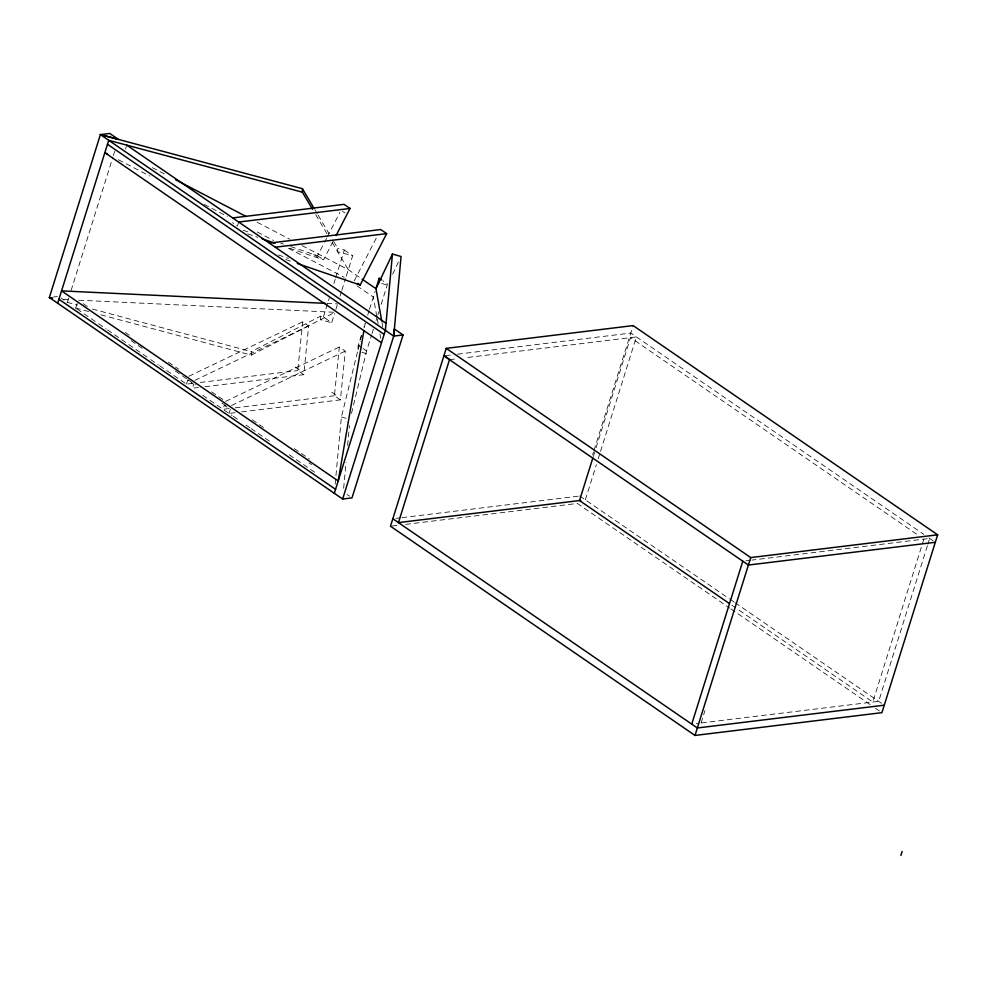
<?xml version="1.0" encoding="UTF-8"?>
<svg xmlns="http://www.w3.org/2000/svg" width="987" height="987" viewBox="0 0 987 987"><rect width="100%" height="100%" fill="white"/><g stroke="black" fill="none" stroke-linecap="round" stroke-linejoin="round"><path stroke-width="0.74" stroke-dasharray="4.93 3.7" d="M100.871 314.804L251.315 355.11L251.352 351.631L320.516 316.222L323.354 316.987L331.681 322.712L334.544 313.607M320.516 316.222L320.479 319.714L331.681 322.712M333.779 241.642L337.702 248.255L337.665 251.734L352.667 255.756L345.672 278.063M335.173 484.148L341.391 416.995L357.701 351.15L358.244 345.24L361.304 335.494M343.649 488.318L346.055 462.286M347.609 445.445L349.46 425.545M351.508 413.43L366.572 350.965L371.593 334.951M303.774 374.678L297.79 370.569L302.664 321.824L308.647 325.932L303.774 374.678L204.617 386.756M340.416 399.858L334.433 395.75L339.306 346.992L345.29 351.101L340.416 399.858L241.247 411.937M364.462 327.487L365.239 322.934L363.919 327.129M358.047 349.731L360.156 341.231M360.502 339.812L361.563 335.568M68.757 297.951L67.387 302.343L61.182 298.086M71.064 290.61L112.925 157.032M113.382 155.564L114.763 151.171M75.703 308.067L77.776 301.479M125.534 149.099L126.348 146.458M186.432 384.14L187.678 380.155L193.662 384.264L192.416 388.249L198.51 387.509M238.681 222.038L237.435 226.011L232.648 222.729M229.046 413.417L230.292 409.445M323.354 316.987L329.288 298.062M333.853 283.516L335.222 279.148M335.679 277.692L344.34 250.032L337.702 248.255M335.827 309.511L337.246 304.958M340.009 296.137L341.391 291.733M341.86 290.264L345.536 278.494M367.682 315.149L369.064 310.732M369.52 309.264L375.097 291.486M372.05 333.495L373.419 329.127M376.146 320.393L377.515 316.025M377.972 314.569L378.885 311.658M381.167 304.378L387.558 284.009L382.796 280.74M592.619 454.884L593.532 451.947M594.001 450.479L633.136 325.599M593.31 456.512L595.605 449.184M596.062 447.716L630.557 337.628L918.786 535.645M585.353 499.841L596.382 464.618M598.221 458.745L600.071 452.873M600.528 451.404L636.405 336.912L464.692 357.837M701.078 722.977L704.977 710.554M923.869 539.136L872.804 702.065L736.944 608.72M927.41 545.762L878.652 701.35L696.291 723.557M927.866 544.293L929.705 538.421L751.909 560.085M392.641 274.213L398.489 261.95M290.671 246.54L317.555 255.744L323.835 243.579M324.538 242.222L326.623 238.163M327.326 236.818L339.886 212.476M289.462 248.181L323.539 259.852L334.001 239.57M354.197 280.925L377.219 236.288M251.315 355.11L333.631 312.978M188.899 376.244L302.664 321.824M194.883 380.353L308.647 325.932M225.542 401.413L339.306 346.992M231.526 405.521L345.29 351.101M53.36 297.025L57.357 296.544M187.949 383.955L192.527 383.4M200.164 382.462L297.79 370.569M445.408 355.641L451.491 354.901M457.561 354.16L630.792 333.063L923.894 534.436M449.492 359.687L457.092 358.762M229.169 408.569L223.062 409.309L224.308 405.336L227.898 407.791M235.276 407.828L334.433 395.75M230.576 413.232L235.153 412.677M395.873 518.385L400.426 517.83M401.943 517.644L578.222 496.177M392.012 526.034L398.094 525.294M405.682 524.368L577.395 503.444L729.652 608.054M745.839 560.826L750.391 560.271M326.833 303.416L337.566 303.922M63.205 299.456L71.767 299.863M78.861 300.196L334.951 312.299M67.178 302.293L77.566 305.082M92.42 309.054L251.352 351.631M75.555 308.03L88.953 311.621M381.698 283.503L387.447 285.12M362.019 352.359L366.325 353.58M341.391 416.995L347.153 418.611M243.184 230.267L250.377 232.735M280.604 243.086L283.479 244.073M247.725 233.882L257.792 237.336M278.371 254.942L288.451 258.397M285.798 259.544L292.991 262.011M152.38 167.667L165.989 174.761M257.151 222.223L289.796 239.224M302.047 245.59L348.3 269.685L360.872 278.322M118.465 159.758L149.765 176.044M204.186 204.383L227.306 216.424M257.237 232.007L273.572 240.507M288.537 248.305L344.315 277.347M928.964 537.915L935.306 542.282M342.514 211.28L344.907 212.921M344.34 250.032L352.667 255.756M317.555 255.744L323.539 259.852M313.706 254.424L319.677 258.532M356.998 285.835L373.345 297.062L377.034 317.691M579.739 495.992L729.455 598.85M730.096 599.282L734.538 602.341M735.167 602.773L881.712 703.46M358.244 345.24L361.81 347.695M363.006 348.51L366.572 350.965M731.873 605.228L735.673 607.844M730.923 608.93L870.497 704.817M875.568 708.308L879.38 710.924M295.15 367.065L301.134 371.174M331.78 392.234L337.764 396.342M83.266 303.663L88.349 307.154M125.213 332.483L131.567 336.838M168.419 362.167L178.585 369.15M211.637 391.851L223.074 399.71M252.302 419.796L266.28 429.407M294.249 448.616L309.499 459.091M131.111 340.638L142.473 348.448M175.304 371.001L186.666 378.811M187.925 379.674L195.5 384.881M222.013 403.103L226.8 406.385M308.993 462.854L311.522 464.593M76.974 308.943L97.318 322.909M98.589 323.785L106.214 329.029M107.484 329.905L149.419 358.713M150.69 359.589L158.315 364.832M159.586 365.696L186.284 384.042M202.804 395.392L232.031 415.478M233.302 416.341L238.385 419.833M246.01 425.076L249.834 427.692M251.105 428.568L271.437 442.546M289.228 454.773L314.643 472.23M347.029 494.475L349.509 496.19M314.964 209.873L317.308 213.846M318.098 215.166L329.078 233.697M315.704 214.685L327.474 234.536M332.175 242.469L348.3 269.685M382.031 322.576L382.82 326.993M377.293 319.171L378.083 323.588M379.933 333.902L380.723 338.319"/><path stroke-width="1.48" d="M312.571 209.38L302.38 192.181L302.417 188.702L100.403 134.59L49.35 297.519L342.649 499.027L352.001 497.892L403.054 334.963L394.368 328.992L393.702 336.098L342.649 499.027M378.823 282.701L379.23 278.285L381.611 279.913M403.054 334.963L393.702 336.098L401.08 256.497L392.456 254.066L385.386 330.386L334.322 493.315M363.932 330.534L338.196 480.953L61.552 290.881L325.303 303.342M57.678 303.243L108.73 140.314L302.38 192.181M379.23 278.285L375.973 288.685L381.759 321.108M446.223 348.362L390.494 526.219L695.008 735.438L881.922 712.663L937.65 534.818L633.136 325.599L446.223 348.362L750.737 557.581L937.65 534.818M592.842 457.98L579.505 500.545L729.331 603.489M691.739 724.125L742.792 561.196M695.008 735.438L750.737 557.581M900.872 855.482L902.118 851.497M392.456 254.066L375.973 288.685L362.13 279.185M336.098 235.511L350.052 208.467L344.068 204.358L232.698 217.93M297.309 263.492L360.181 285.033L386.682 233.635L380.711 229.527L269.34 243.098M100.403 134.59L109.754 133.455L118.44 139.426L100.403 134.59L393.702 336.098M238.681 222.038L350.052 208.467M275.324 247.206L386.682 233.635M580.788 500.397L398.44 522.604L449.566 359.441L443.965 355.591M935.306 542.282L748.405 565.045L443.891 355.826M884.253 705.199L697.34 727.974L392.826 518.755M262.11 238.817L275.065 243.246M175.513 179.708L246.256 216.548M107.583 154.083L104.856 152.677L381.513 342.736M357.787 283.38L360.181 285.033M126.768 145.138L386.04 323.28M107.484 144.287L384.14 334.359M58.924 299.258L335.568 489.33M302.417 188.702L314.174 208.553M52.323 298.296L49.35 297.519L52.323 298.308"/></g></svg>
